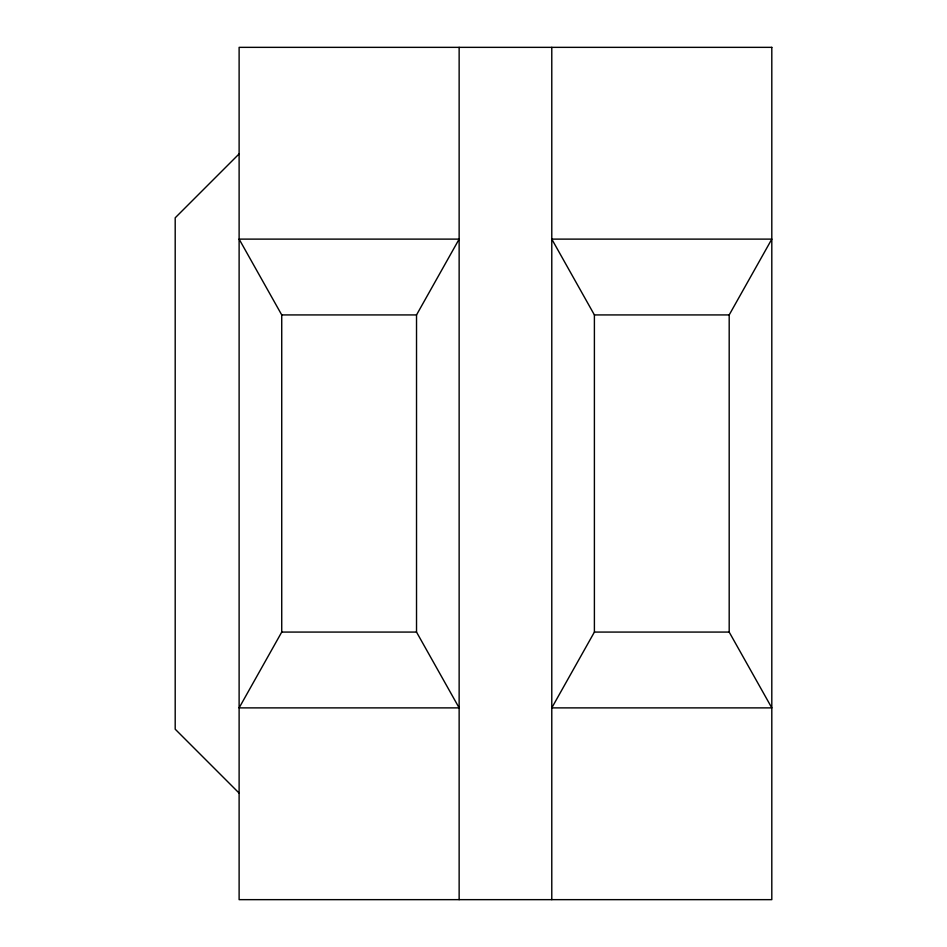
<?xml version="1.0" encoding="UTF-8"?>
<svg xmlns="http://www.w3.org/2000/svg" width="947" height="947" viewBox="0 0 947 947"><rect width="100%" height="100%" fill="white"/><g stroke="black" fill="none" stroke-linecap="round" stroke-linejoin="round"><path stroke-width="1.42" d="M416.526 314.925L459.141 239.118L239.118 239.118L281.733 314.925L281.733 632.075L239.118 707.883L459.141 707.883L416.526 632.075L416.526 314.925L281.733 314.925M729.19 314.925L771.805 239.118L551.781 239.118L594.396 314.925L594.396 632.075L551.781 707.883L771.805 707.883L729.19 632.075L729.19 314.925L594.396 314.925M239.118 153.888L175.195 217.81L175.195 729.19L239.118 793.113M281.733 632.075L416.526 632.075M594.396 632.075L729.19 632.075M551.781 47.35L551.781 899.65M459.141 47.35L459.141 899.65M771.805 47.35L239.118 47.35L239.118 899.65L771.805 899.65L771.805 47.35"/></g></svg>
